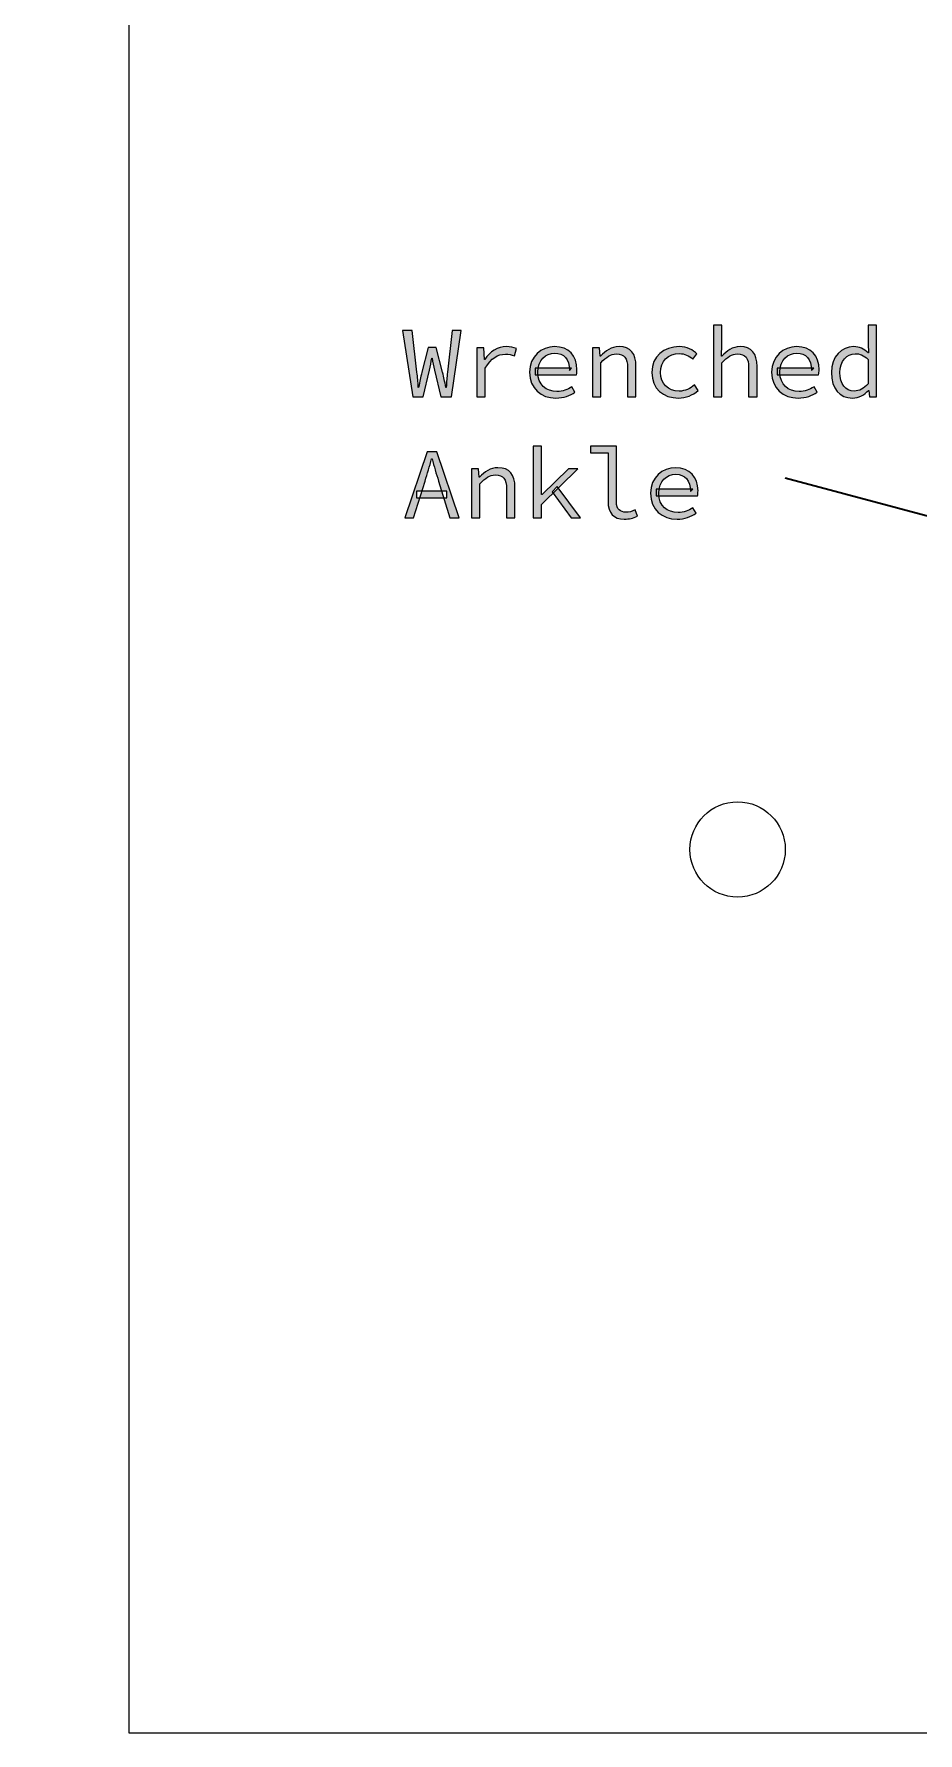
# Model space of a CAD drawing. Header units: millimetres. Extents: x 2 to 376, y -265 to -3.
# Drawn here: x 1.9 to 29.7, y -205.7 to -152.3 of the extents above; entities that cross this region are included whole.
import ezdxf

# ---------------------------------------------------------------- set-up
doc = ezdxf.new("R2010")
doc.units = ezdxf.units.MM
doc.header["$MEASUREMENT"] = 0
doc.layers.add('Layer 1', color=7, linetype='Continuous', lineweight=0)

# ---------------------------------------------------------------- blocks, each defined once
blk = doc.blocks.new('Block_12')
at = {"layer": 'Layer 1', "true_color": 0x00a14b, "transparency": 33554687}
h = blk.add_hatch(color=114, dxfattribs=at)
h.dxf.hatch_style = 2
edge = h.paths.add_edge_path()
edge.add_spline(control_points=[(23.294, -161.417), (23.294, -161.417), (23.557, -161.417), (23.557, -161.417), (23.557, -161.417), (23.557, -162.033), (23.557, -162.033), (23.557, -162.033), (23.542, -162.399), (23.542, -162.399), (23.542, -162.399), (23.551, -162.399), (23.551, -162.399), (23.707, -162.227), (23.888, -162.097), (24.126, -162.097), (24.491, -162.097), (24.659, -162.313), (24.659, -162.719), (24.659, -162.719), (24.659, -163.679), (24.659, -163.679), (24.659, -163.679), (24.396, -163.679), (24.396, -163.679), (24.396, -163.679), (24.396, -162.754), (24.396, -162.754), (24.396, -162.462), (24.294, -162.326), (24.043, -162.326), (23.859, -162.326), (23.735, -162.418), (23.557, -162.602), (23.557, -162.602), (23.557, -163.679), (23.557, -163.679), (23.557, -163.679), (23.294, -163.679), (23.294, -163.679), (23.294, -163.679), (23.294, -161.417), (23.294, -161.417)], knot_values=[0, 0, 0, 0, 1, 1, 1, 2, 2, 2, 3, 3, 3, 4, 4, 4, 5, 5, 5, 6, 6, 6, 7, 7, 7, 8, 8, 8, 9, 9, 9, 10, 10, 10, 11, 11, 11, 12, 12, 12, 13, 13, 13, 14, 14, 14, 14], degree=3, periodic=0)
h = blk.add_hatch(color=114, dxfattribs=at)
h.dxf.hatch_style = 2
edge = h.paths.add_edge_path()
edge.add_spline(control_points=[(28.155, -163.265), (28.155, -163.265), (28.155, -162.497), (28.155, -162.497), (28.015, -162.367), (27.885, -162.319), (27.752, -162.319), (27.485, -162.319), (27.269, -162.554), (27.269, -162.907), (27.269, -163.275), (27.44, -163.494), (27.723, -163.494), (27.875, -163.494), (28.018, -163.418), (28.155, -163.265)], knot_values=[0, 0, 0, 0, 1, 1, 1, 2, 2, 2, 3, 3, 3, 4, 4, 4, 5, 5, 5, 5], degree=3, periodic=0)
edge = h.paths.add_edge_path()
edge.add_spline(control_points=[(26.999, -162.91), (26.999, -162.408), (27.332, -162.097), (27.698, -162.097), (27.882, -162.097), (28.025, -162.17), (28.161, -162.294), (28.161, -162.294), (28.168, -162.294), (28.168, -162.294), (28.168, -162.294), (28.155, -162.011), (28.155, -162.011), (28.155, -162.011), (28.155, -161.417), (28.155, -161.417), (28.155, -161.417), (28.419, -161.417), (28.419, -161.417), (28.419, -161.417), (28.419, -163.679), (28.419, -163.679), (28.419, -163.679), (28.203, -163.679), (28.203, -163.679), (28.203, -163.679), (28.18, -163.475), (28.18, -163.475), (28.18, -163.475), (28.171, -163.475), (28.171, -163.475), (28.044, -163.606), (27.86, -163.716), (27.666, -163.716), (27.266, -163.716), (26.999, -163.424), (26.999, -162.91)], knot_values=[0, 0, 0, 0, 1, 1, 1, 2, 2, 2, 3, 3, 3, 4, 4, 4, 5, 5, 5, 6, 6, 6, 7, 7, 7, 8, 8, 8, 9, 9, 9, 10, 10, 10, 11, 11, 11, 12, 12, 12, 12], degree=3, periodic=0)
h = blk.add_hatch(color=114, dxfattribs=at)
h.dxf.hatch_style = 2
edge = h.paths.add_edge_path()
edge.add_spline(control_points=[(13.505, -161.592), (13.505, -161.592), (13.804, -161.592), (13.804, -161.592), (13.804, -161.592), (13.956, -162.9), (13.956, -162.9), (13.975, -163.075), (13.988, -163.177), (13.998, -163.383), (13.998, -163.383), (14.007, -163.383), (14.007, -163.383), (14.045, -163.177), (14.068, -163.075), (14.109, -162.903), (14.109, -162.903), (14.312, -162.129), (14.312, -162.129), (14.312, -162.129), (14.566, -162.129), (14.566, -162.129), (14.566, -162.129), (14.763, -162.903), (14.763, -162.903), (14.808, -163.075), (14.826, -163.177), (14.865, -163.383), (14.865, -163.383), (14.877, -163.383), (14.877, -163.383), (14.89, -163.177), (14.896, -163.075), (14.916, -162.903), (14.916, -162.903), (15.062, -161.592), (15.062, -161.592), (15.062, -161.592), (15.347, -161.592), (15.347, -161.592), (15.347, -161.592), (15.042, -163.679), (15.042, -163.679), (15.042, -163.679), (14.712, -163.679), (14.712, -163.679), (14.712, -163.679), (14.509, -162.84), (14.509, -162.84), (14.477, -162.713), (14.452, -162.592), (14.433, -162.465), (14.433, -162.465), (14.423, -162.465), (14.423, -162.465), (14.401, -162.592), (14.382, -162.713), (14.35, -162.84), (14.35, -162.84), (14.147, -163.679), (14.147, -163.679), (14.147, -163.679), (13.823, -163.679), (13.823, -163.679), (13.823, -163.679), (13.505, -161.592), (13.505, -161.592)], knot_values=[0, 0, 0, 0, 1, 1, 1, 2, 2, 2, 3, 3, 3, 4, 4, 4, 5, 5, 5, 6, 6, 6, 7, 7, 7, 8, 8, 8, 9, 9, 9, 10, 10, 10, 11, 11, 11, 12, 12, 12, 13, 13, 13, 14, 14, 14, 15, 15, 15, 16, 16, 16, 17, 17, 17, 18, 18, 18, 19, 19, 19, 20, 20, 20, 21, 21, 21, 22, 22, 22, 22], degree=3, periodic=0)
h = blk.add_hatch(color=114, dxfattribs=at)
h.dxf.hatch_style = 2
edge = h.paths.add_edge_path()
edge.add_spline(control_points=[(15.839, -162.135), (15.839, -162.135), (16.058, -162.135), (16.058, -162.135), (16.058, -162.135), (16.084, -162.5), (16.084, -162.5), (16.084, -162.5), (16.09, -162.5), (16.09, -162.5), (16.252, -162.249), (16.493, -162.097), (16.779, -162.097), (16.894, -162.097), (16.989, -162.113), (17.084, -162.16), (17.084, -162.16), (17.024, -162.386), (17.024, -162.386), (16.916, -162.351), (16.859, -162.335), (16.738, -162.335), (16.506, -162.335), (16.287, -162.452), (16.103, -162.777), (16.103, -162.777), (16.103, -163.679), (16.103, -163.679), (16.103, -163.679), (15.839, -163.679), (15.839, -163.679), (15.839, -163.679), (15.839, -162.135), (15.839, -162.135)], knot_values=[0, 0, 0, 0, 1, 1, 1, 2, 2, 2, 3, 3, 3, 4, 4, 4, 5, 5, 5, 6, 6, 6, 7, 7, 7, 8, 8, 8, 9, 9, 9, 10, 10, 10, 11, 11, 11, 11], degree=3, periodic=0)
h = blk.add_hatch(color=114, dxfattribs=at)
h.dxf.hatch_style = 2
edge = h.paths.add_edge_path()
edge.add_spline(control_points=[(17.5, -162.903), (17.5, -162.402), (17.874, -162.097), (18.287, -162.097), (18.732, -162.097), (18.992, -162.386), (18.992, -162.821), (18.992, -162.881), (18.986, -162.939), (18.98, -162.98), (18.98, -162.98), (17.674, -162.98), (17.674, -162.98), (17.674, -162.98), (17.674, -162.777), (17.674, -162.777), (17.674, -162.777), (18.824, -162.777), (18.824, -162.777), (18.824, -162.777), (18.757, -162.85), (18.757, -162.85), (18.757, -162.484), (18.576, -162.303), (18.293, -162.303), (18.008, -162.303), (17.76, -162.519), (17.76, -162.903), (17.76, -163.304), (18.02, -163.507), (18.363, -163.507), (18.548, -163.507), (18.694, -163.45), (18.833, -163.361), (18.833, -163.361), (18.929, -163.532), (18.929, -163.532), (18.776, -163.634), (18.579, -163.716), (18.332, -163.716), (17.868, -163.716), (17.5, -163.418), (17.5, -162.903)], knot_values=[0, 0, 0, 0, 1, 1, 1, 2, 2, 2, 3, 3, 3, 4, 4, 4, 5, 5, 5, 6, 6, 6, 7, 7, 7, 8, 8, 8, 9, 9, 9, 10, 10, 10, 11, 11, 11, 12, 12, 12, 13, 13, 13, 14, 14, 14, 14], degree=3, periodic=0)
h = blk.add_hatch(color=114, dxfattribs=at)
h.dxf.hatch_style = 2
edge = h.paths.add_edge_path()
edge.add_spline(control_points=[(19.484, -162.135), (19.484, -162.135), (19.7, -162.135), (19.7, -162.135), (19.7, -162.135), (19.722, -162.395), (19.722, -162.395), (19.722, -162.395), (19.735, -162.395), (19.735, -162.395), (19.897, -162.227), (20.075, -162.097), (20.316, -162.097), (20.681, -162.097), (20.85, -162.313), (20.85, -162.719), (20.85, -162.719), (20.85, -163.679), (20.85, -163.679), (20.85, -163.679), (20.586, -163.679), (20.586, -163.679), (20.586, -163.679), (20.586, -162.754), (20.586, -162.754), (20.586, -162.462), (20.484, -162.326), (20.233, -162.326), (20.049, -162.326), (19.925, -162.418), (19.747, -162.602), (19.747, -162.602), (19.747, -163.679), (19.747, -163.679), (19.747, -163.679), (19.484, -163.679), (19.484, -163.679), (19.484, -163.679), (19.484, -162.135), (19.484, -162.135)], knot_values=[0, 0, 0, 0, 1, 1, 1, 2, 2, 2, 3, 3, 3, 4, 4, 4, 5, 5, 5, 6, 6, 6, 7, 7, 7, 8, 8, 8, 9, 9, 9, 10, 10, 10, 11, 11, 11, 12, 12, 12, 13, 13, 13, 13], degree=3, periodic=0)
h = blk.add_hatch(color=114, dxfattribs=at)
h.dxf.hatch_style = 2
edge = h.paths.add_edge_path()
edge.add_spline(control_points=[(21.348, -162.91), (21.348, -162.392), (21.741, -162.097), (22.208, -162.097), (22.459, -162.097), (22.643, -162.199), (22.77, -162.322), (22.77, -162.322), (22.64, -162.491), (22.64, -162.491), (22.513, -162.383), (22.38, -162.316), (22.218, -162.316), (21.862, -162.316), (21.617, -162.554), (21.617, -162.91), (21.617, -163.262), (21.859, -163.497), (22.211, -163.497), (22.402, -163.497), (22.561, -163.412), (22.688, -163.304), (22.688, -163.304), (22.805, -163.475), (22.805, -163.475), (22.634, -163.628), (22.421, -163.716), (22.192, -163.716), (21.71, -163.716), (21.348, -163.421), (21.348, -162.91)], knot_values=[0, 0, 0, 0, 1, 1, 1, 2, 2, 2, 3, 3, 3, 4, 4, 4, 5, 5, 5, 6, 6, 6, 7, 7, 7, 8, 8, 8, 9, 9, 9, 10, 10, 10, 10], degree=3, periodic=0)
h = blk.add_hatch(color=114, dxfattribs=at)
h.dxf.hatch_style = 2
edge = h.paths.add_edge_path()
edge.add_spline(control_points=[(25.119, -162.903), (25.119, -162.402), (25.494, -162.097), (25.907, -162.097), (26.352, -162.097), (26.612, -162.386), (26.612, -162.821), (26.612, -162.881), (26.606, -162.939), (26.599, -162.98), (26.599, -162.98), (25.294, -162.98), (25.294, -162.98), (25.294, -162.98), (25.294, -162.777), (25.294, -162.777), (25.294, -162.777), (26.444, -162.777), (26.444, -162.777), (26.444, -162.777), (26.377, -162.85), (26.377, -162.85), (26.377, -162.484), (26.196, -162.303), (25.913, -162.303), (25.628, -162.303), (25.38, -162.519), (25.38, -162.903), (25.38, -163.304), (25.64, -163.507), (25.983, -163.507), (26.167, -163.507), (26.313, -163.45), (26.453, -163.361), (26.453, -163.361), (26.549, -163.532), (26.549, -163.532), (26.396, -163.634), (26.199, -163.716), (25.951, -163.716), (25.488, -163.716), (25.119, -163.418), (25.119, -162.903)], knot_values=[0, 0, 0, 0, 1, 1, 1, 2, 2, 2, 3, 3, 3, 4, 4, 4, 5, 5, 5, 6, 6, 6, 7, 7, 7, 8, 8, 8, 9, 9, 9, 10, 10, 10, 11, 11, 11, 12, 12, 12, 13, 13, 13, 14, 14, 14, 14], degree=3, periodic=0)
h = blk.add_hatch(color=114, dxfattribs=at)
h.dxf.hatch_style = 2
edge = h.paths.add_edge_path()
edge.add_spline(control_points=[(13.944, -166.64), (13.944, -166.64), (14.9, -166.64), (14.9, -166.64), (14.9, -166.64), (14.9, -166.856), (14.9, -166.856), (14.9, -166.856), (13.944, -166.856), (13.944, -166.856), (13.944, -166.856), (13.944, -166.64), (13.944, -166.64)], knot_values=[0, 0, 0, 0, 1, 1, 1, 2, 2, 2, 3, 3, 3, 4, 4, 4, 4], degree=3, periodic=0)
edge = h.paths.add_edge_path()
edge.add_spline(control_points=[(14.274, -165.405), (14.274, -165.405), (14.579, -165.405), (14.579, -165.405), (14.579, -165.405), (15.281, -167.488), (15.281, -167.488), (15.281, -167.488), (14.995, -167.488), (14.995, -167.488), (14.995, -167.488), (14.636, -166.326), (14.636, -166.326), (14.563, -166.094), (14.493, -165.866), (14.43, -165.624), (14.43, -165.624), (14.417, -165.624), (14.417, -165.624), (14.35, -165.866), (14.284, -166.094), (14.211, -166.326), (14.211, -166.326), (13.845, -167.488), (13.845, -167.488), (13.845, -167.488), (13.572, -167.488), (13.572, -167.488), (13.572, -167.488), (14.274, -165.405), (14.274, -165.405)], knot_values=[0, 0, 0, 0, 1, 1, 1, 2, 2, 2, 3, 3, 3, 4, 4, 4, 5, 5, 5, 6, 6, 6, 7, 7, 7, 8, 8, 8, 9, 9, 9, 10, 10, 10, 10], degree=3, periodic=0)
h = blk.add_hatch(color=114, dxfattribs=at)
h.dxf.hatch_style = 2
edge = h.paths.add_edge_path()
edge.add_spline(control_points=[(18.211, -166.669), (18.211, -166.669), (18.37, -166.498), (18.37, -166.498), (18.37, -166.498), (19.106, -167.488), (19.106, -167.488), (19.106, -167.488), (18.814, -167.488), (18.814, -167.488), (18.814, -167.488), (18.211, -166.669), (18.211, -166.669)], knot_values=[0, 0, 0, 0, 1, 1, 1, 2, 2, 2, 3, 3, 3, 4, 4, 4, 4], degree=3, periodic=0)
edge = h.paths.add_edge_path()
edge.add_spline(control_points=[(17.617, -165.227), (17.617, -165.227), (17.881, -165.227), (17.881, -165.227), (17.881, -165.227), (17.881, -166.755), (17.881, -166.755), (17.881, -166.755), (17.893, -166.755), (17.893, -166.755), (17.893, -166.755), (18.722, -165.945), (18.722, -165.945), (18.722, -165.945), (19.024, -165.945), (19.024, -165.945), (19.024, -165.945), (17.881, -167.069), (17.881, -167.069), (17.881, -167.069), (17.881, -167.488), (17.881, -167.488), (17.881, -167.488), (17.617, -167.488), (17.617, -167.488), (17.617, -167.488), (17.617, -165.227), (17.617, -165.227)], knot_values=[0, 0, 0, 0, 1, 1, 1, 2, 2, 2, 3, 3, 3, 4, 4, 4, 5, 5, 5, 6, 6, 6, 7, 7, 7, 8, 8, 8, 9, 9, 9, 9], degree=3, periodic=0)
h = blk.add_hatch(color=114, dxfattribs=at)
h.dxf.hatch_style = 2
edge = h.paths.add_edge_path()
edge.add_spline(control_points=[(19.97, -166.971), (19.97, -166.971), (19.97, -165.44), (19.97, -165.44), (19.97, -165.44), (19.423, -165.44), (19.423, -165.44), (19.423, -165.44), (19.423, -165.227), (19.423, -165.227), (19.423, -165.227), (20.233, -165.227), (20.233, -165.227), (20.233, -165.227), (20.233, -166.99), (20.233, -166.99), (20.233, -167.212), (20.354, -167.307), (20.538, -167.307), (20.627, -167.307), (20.722, -167.285), (20.827, -167.237), (20.827, -167.237), (20.894, -167.434), (20.894, -167.434), (20.751, -167.495), (20.649, -167.526), (20.481, -167.526), (20.151, -167.526), (19.97, -167.336), (19.97, -166.971)], knot_values=[0, 0, 0, 0, 1, 1, 1, 2, 2, 2, 3, 3, 3, 4, 4, 4, 5, 5, 5, 6, 6, 6, 7, 7, 7, 8, 8, 8, 9, 9, 9, 10, 10, 10, 10], degree=3, periodic=0)
h = blk.add_hatch(color=114, dxfattribs=at)
h.dxf.hatch_style = 2
edge = h.paths.add_edge_path()
edge.add_spline(control_points=[(15.674, -165.945), (15.674, -165.945), (15.89, -165.945), (15.89, -165.945), (15.89, -165.945), (15.912, -166.205), (15.912, -166.205), (15.912, -166.205), (15.925, -166.205), (15.925, -166.205), (16.087, -166.037), (16.265, -165.907), (16.506, -165.907), (16.871, -165.907), (17.04, -166.123), (17.04, -166.529), (17.04, -166.529), (17.04, -167.488), (17.04, -167.488), (17.04, -167.488), (16.776, -167.488), (16.776, -167.488), (16.776, -167.488), (16.776, -166.564), (16.776, -166.564), (16.776, -166.272), (16.674, -166.136), (16.423, -166.136), (16.239, -166.136), (16.115, -166.228), (15.938, -166.412), (15.938, -166.412), (15.938, -167.488), (15.938, -167.488), (15.938, -167.488), (15.674, -167.488), (15.674, -167.488), (15.674, -167.488), (15.674, -165.945), (15.674, -165.945)], knot_values=[0, 0, 0, 0, 1, 1, 1, 2, 2, 2, 3, 3, 3, 4, 4, 4, 5, 5, 5, 6, 6, 6, 7, 7, 7, 8, 8, 8, 9, 9, 9, 10, 10, 10, 11, 11, 11, 12, 12, 12, 13, 13, 13, 13], degree=3, periodic=0)
h = blk.add_hatch(color=114, dxfattribs=at)
h.dxf.hatch_style = 2
edge = h.paths.add_edge_path()
edge.add_spline(control_points=[(21.309, -166.713), (21.309, -166.212), (21.684, -165.907), (22.097, -165.907), (22.542, -165.907), (22.802, -166.196), (22.802, -166.631), (22.802, -166.691), (22.796, -166.748), (22.789, -166.79), (22.789, -166.79), (21.484, -166.79), (21.484, -166.79), (21.484, -166.79), (21.484, -166.587), (21.484, -166.587), (21.484, -166.587), (22.634, -166.587), (22.634, -166.587), (22.634, -166.587), (22.567, -166.66), (22.567, -166.66), (22.567, -166.294), (22.386, -166.113), (22.103, -166.113), (21.818, -166.113), (21.57, -166.329), (21.57, -166.713), (21.57, -167.114), (21.83, -167.317), (22.173, -167.317), (22.357, -167.317), (22.504, -167.26), (22.643, -167.171), (22.643, -167.171), (22.739, -167.342), (22.739, -167.342), (22.586, -167.444), (22.389, -167.526), (22.141, -167.526), (21.678, -167.526), (21.309, -167.228), (21.309, -166.713)], knot_values=[0, 0, 0, 0, 1, 1, 1, 2, 2, 2, 3, 3, 3, 4, 4, 4, 5, 5, 5, 6, 6, 6, 7, 7, 7, 8, 8, 8, 9, 9, 9, 10, 10, 10, 11, 11, 11, 12, 12, 12, 13, 13, 13, 14, 14, 14, 14], degree=3, periodic=0)
at = {"layer": 'Layer 1'}
for points, knots in [([(23.294, -161.417), (23.294, -161.417), (23.557, -161.417), (23.557, -161.417), (23.557, -161.417), (23.557, -162.033), (23.557, -162.033), (23.557, -162.033), (23.542, -162.399), (23.542, -162.399), (23.542, -162.399), (23.551, -162.399), (23.551, -162.399), (23.707, -162.227), (23.888, -162.097), (24.126, -162.097), (24.491, -162.097), (24.659, -162.313), (24.659, -162.719), (24.659, -162.719), (24.659, -163.679), (24.659, -163.679), (24.659, -163.679), (24.396, -163.679), (24.396, -163.679), (24.396, -163.679), (24.396, -162.754), (24.396, -162.754), (24.396, -162.462), (24.294, -162.326), (24.043, -162.326), (23.859, -162.326), (23.735, -162.418), (23.557, -162.602), (23.557, -162.602), (23.557, -163.679), (23.557, -163.679), (23.557, -163.679), (23.294, -163.679), (23.294, -163.679), (23.294, -163.679), (23.294, -161.417), (23.294, -161.417)], [0, 0, 0, 0, 1, 1, 1, 2, 2, 2, 3, 3, 3, 4, 4, 4, 5, 5, 5, 6, 6, 6, 7, 7, 7, 8, 8, 8, 9, 9, 9, 10, 10, 10, 11, 11, 11, 12, 12, 12, 13, 13, 13, 14, 14, 14, 14]), ([(26.999, -162.91), (26.999, -162.408), (27.332, -162.097), (27.698, -162.097), (27.882, -162.097), (28.025, -162.17), (28.161, -162.294), (28.161, -162.294), (28.168, -162.294), (28.168, -162.294), (28.168, -162.294), (28.155, -162.011), (28.155, -162.011), (28.155, -162.011), (28.155, -161.417), (28.155, -161.417), (28.155, -161.417), (28.419, -161.417), (28.419, -161.417), (28.419, -161.417), (28.419, -163.679), (28.419, -163.679), (28.419, -163.679), (28.203, -163.679), (28.203, -163.679), (28.203, -163.679), (28.18, -163.475), (28.18, -163.475), (28.18, -163.475), (28.171, -163.475), (28.171, -163.475), (28.044, -163.606), (27.86, -163.716), (27.666, -163.716), (27.266, -163.716), (26.999, -163.424), (26.999, -162.91)], [0, 0, 0, 0, 1, 1, 1, 2, 2, 2, 3, 3, 3, 4, 4, 4, 5, 5, 5, 6, 6, 6, 7, 7, 7, 8, 8, 8, 9, 9, 9, 10, 10, 10, 11, 11, 11, 12, 12, 12, 12]), ([(13.505, -161.592), (13.505, -161.592), (13.804, -161.592), (13.804, -161.592), (13.804, -161.592), (13.956, -162.9), (13.956, -162.9), (13.975, -163.075), (13.988, -163.177), (13.998, -163.383), (13.998, -163.383), (14.007, -163.383), (14.007, -163.383), (14.045, -163.177), (14.068, -163.075), (14.109, -162.903), (14.109, -162.903), (14.312, -162.129), (14.312, -162.129), (14.312, -162.129), (14.566, -162.129), (14.566, -162.129), (14.566, -162.129), (14.763, -162.903), (14.763, -162.903), (14.808, -163.075), (14.826, -163.177), (14.865, -163.383), (14.865, -163.383), (14.877, -163.383), (14.877, -163.383), (14.89, -163.177), (14.896, -163.075), (14.916, -162.903), (14.916, -162.903), (15.062, -161.592), (15.062, -161.592), (15.062, -161.592), (15.347, -161.592), (15.347, -161.592), (15.347, -161.592), (15.042, -163.679), (15.042, -163.679), (15.042, -163.679), (14.712, -163.679), (14.712, -163.679), (14.712, -163.679), (14.509, -162.84), (14.509, -162.84), (14.477, -162.713), (14.452, -162.592), (14.433, -162.465), (14.433, -162.465), (14.423, -162.465), (14.423, -162.465), (14.401, -162.592), (14.382, -162.713), (14.35, -162.84), (14.35, -162.84), (14.147, -163.679), (14.147, -163.679), (14.147, -163.679), (13.823, -163.679), (13.823, -163.679), (13.823, -163.679), (13.505, -161.592), (13.505, -161.592)], [0, 0, 0, 0, 1, 1, 1, 2, 2, 2, 3, 3, 3, 4, 4, 4, 5, 5, 5, 6, 6, 6, 7, 7, 7, 8, 8, 8, 9, 9, 9, 10, 10, 10, 11, 11, 11, 12, 12, 12, 13, 13, 13, 14, 14, 14, 15, 15, 15, 16, 16, 16, 17, 17, 17, 18, 18, 18, 19, 19, 19, 20, 20, 20, 21, 21, 21, 22, 22, 22, 22]), ([(15.839, -162.135), (15.839, -162.135), (16.058, -162.135), (16.058, -162.135), (16.058, -162.135), (16.084, -162.5), (16.084, -162.5), (16.084, -162.5), (16.09, -162.5), (16.09, -162.5), (16.252, -162.249), (16.493, -162.097), (16.779, -162.097), (16.894, -162.097), (16.989, -162.113), (17.084, -162.16), (17.084, -162.16), (17.024, -162.386), (17.024, -162.386), (16.916, -162.351), (16.859, -162.335), (16.738, -162.335), (16.506, -162.335), (16.287, -162.452), (16.103, -162.777), (16.103, -162.777), (16.103, -163.679), (16.103, -163.679), (16.103, -163.679), (15.839, -163.679), (15.839, -163.679), (15.839, -163.679), (15.839, -162.135), (15.839, -162.135)], [0, 0, 0, 0, 1, 1, 1, 2, 2, 2, 3, 3, 3, 4, 4, 4, 5, 5, 5, 6, 6, 6, 7, 7, 7, 8, 8, 8, 9, 9, 9, 10, 10, 10, 11, 11, 11, 11]), ([(17.5, -162.903), (17.5, -162.402), (17.874, -162.097), (18.287, -162.097), (18.732, -162.097), (18.992, -162.386), (18.992, -162.821), (18.992, -162.881), (18.986, -162.939), (18.98, -162.98), (18.98, -162.98), (17.674, -162.98), (17.674, -162.98), (17.674, -162.98), (17.674, -162.777), (17.674, -162.777), (17.674, -162.777), (18.824, -162.777), (18.824, -162.777), (18.824, -162.777), (18.757, -162.85), (18.757, -162.85), (18.757, -162.484), (18.576, -162.303), (18.293, -162.303), (18.008, -162.303), (17.76, -162.519), (17.76, -162.903), (17.76, -163.304), (18.02, -163.507), (18.363, -163.507), (18.548, -163.507), (18.694, -163.45), (18.833, -163.361), (18.833, -163.361), (18.929, -163.532), (18.929, -163.532), (18.776, -163.634), (18.579, -163.716), (18.332, -163.716), (17.868, -163.716), (17.5, -163.418), (17.5, -162.903)], [0, 0, 0, 0, 1, 1, 1, 2, 2, 2, 3, 3, 3, 4, 4, 4, 5, 5, 5, 6, 6, 6, 7, 7, 7, 8, 8, 8, 9, 9, 9, 10, 10, 10, 11, 11, 11, 12, 12, 12, 13, 13, 13, 14, 14, 14, 14]), ([(19.484, -162.135), (19.484, -162.135), (19.7, -162.135), (19.7, -162.135), (19.7, -162.135), (19.722, -162.395), (19.722, -162.395), (19.722, -162.395), (19.735, -162.395), (19.735, -162.395), (19.897, -162.227), (20.075, -162.097), (20.316, -162.097), (20.681, -162.097), (20.85, -162.313), (20.85, -162.719), (20.85, -162.719), (20.85, -163.679), (20.85, -163.679), (20.85, -163.679), (20.586, -163.679), (20.586, -163.679), (20.586, -163.679), (20.586, -162.754), (20.586, -162.754), (20.586, -162.462), (20.484, -162.326), (20.233, -162.326), (20.049, -162.326), (19.925, -162.418), (19.747, -162.602), (19.747, -162.602), (19.747, -163.679), (19.747, -163.679), (19.747, -163.679), (19.484, -163.679), (19.484, -163.679), (19.484, -163.679), (19.484, -162.135), (19.484, -162.135)], [0, 0, 0, 0, 1, 1, 1, 2, 2, 2, 3, 3, 3, 4, 4, 4, 5, 5, 5, 6, 6, 6, 7, 7, 7, 8, 8, 8, 9, 9, 9, 10, 10, 10, 11, 11, 11, 12, 12, 12, 13, 13, 13, 13]), ([(21.348, -162.91), (21.348, -162.392), (21.741, -162.097), (22.208, -162.097), (22.459, -162.097), (22.643, -162.199), (22.77, -162.322), (22.77, -162.322), (22.64, -162.491), (22.64, -162.491), (22.513, -162.383), (22.38, -162.316), (22.218, -162.316), (21.862, -162.316), (21.617, -162.554), (21.617, -162.91), (21.617, -163.262), (21.859, -163.497), (22.211, -163.497), (22.402, -163.497), (22.561, -163.412), (22.688, -163.304), (22.688, -163.304), (22.805, -163.475), (22.805, -163.475), (22.634, -163.628), (22.421, -163.716), (22.192, -163.716), (21.71, -163.716), (21.348, -163.421), (21.348, -162.91)], [0, 0, 0, 0, 1, 1, 1, 2, 2, 2, 3, 3, 3, 4, 4, 4, 5, 5, 5, 6, 6, 6, 7, 7, 7, 8, 8, 8, 9, 9, 9, 10, 10, 10, 10]), ([(25.119, -162.903), (25.119, -162.402), (25.494, -162.097), (25.907, -162.097), (26.352, -162.097), (26.612, -162.386), (26.612, -162.821), (26.612, -162.881), (26.606, -162.939), (26.599, -162.98), (26.599, -162.98), (25.294, -162.98), (25.294, -162.98), (25.294, -162.98), (25.294, -162.777), (25.294, -162.777), (25.294, -162.777), (26.444, -162.777), (26.444, -162.777), (26.444, -162.777), (26.377, -162.85), (26.377, -162.85), (26.377, -162.484), (26.196, -162.303), (25.913, -162.303), (25.628, -162.303), (25.38, -162.519), (25.38, -162.903), (25.38, -163.304), (25.64, -163.507), (25.983, -163.507), (26.167, -163.507), (26.313, -163.45), (26.453, -163.361), (26.453, -163.361), (26.549, -163.532), (26.549, -163.532), (26.396, -163.634), (26.199, -163.716), (25.951, -163.716), (25.488, -163.716), (25.119, -163.418), (25.119, -162.903)], [0, 0, 0, 0, 1, 1, 1, 2, 2, 2, 3, 3, 3, 4, 4, 4, 5, 5, 5, 6, 6, 6, 7, 7, 7, 8, 8, 8, 9, 9, 9, 10, 10, 10, 11, 11, 11, 12, 12, 12, 13, 13, 13, 14, 14, 14, 14]), ([(28.155, -163.265), (28.155, -163.265), (28.155, -162.497), (28.155, -162.497), (28.015, -162.367), (27.885, -162.319), (27.752, -162.319), (27.485, -162.319), (27.269, -162.554), (27.269, -162.907), (27.269, -163.275), (27.44, -163.494), (27.723, -163.494), (27.875, -163.494), (28.018, -163.418), (28.155, -163.265)], [0, 0, 0, 0, 1, 1, 1, 2, 2, 2, 3, 3, 3, 4, 4, 4, 5, 5, 5, 5]), ([(14.274, -165.405), (14.274, -165.405), (14.579, -165.405), (14.579, -165.405), (14.579, -165.405), (15.281, -167.488), (15.281, -167.488), (15.281, -167.488), (14.995, -167.488), (14.995, -167.488), (14.995, -167.488), (14.636, -166.326), (14.636, -166.326), (14.563, -166.094), (14.493, -165.866), (14.43, -165.624), (14.43, -165.624), (14.417, -165.624), (14.417, -165.624), (14.35, -165.866), (14.284, -166.094), (14.211, -166.326), (14.211, -166.326), (13.845, -167.488), (13.845, -167.488), (13.845, -167.488), (13.572, -167.488), (13.572, -167.488), (13.572, -167.488), (14.274, -165.405), (14.274, -165.405)], [0, 0, 0, 0, 1, 1, 1, 2, 2, 2, 3, 3, 3, 4, 4, 4, 5, 5, 5, 6, 6, 6, 7, 7, 7, 8, 8, 8, 9, 9, 9, 10, 10, 10, 10]), ([(17.617, -165.227), (17.617, -165.227), (17.881, -165.227), (17.881, -165.227), (17.881, -165.227), (17.881, -166.755), (17.881, -166.755), (17.881, -166.755), (17.893, -166.755), (17.893, -166.755), (17.893, -166.755), (18.722, -165.945), (18.722, -165.945), (18.722, -165.945), (19.024, -165.945), (19.024, -165.945), (19.024, -165.945), (17.881, -167.069), (17.881, -167.069), (17.881, -167.069), (17.881, -167.488), (17.881, -167.488), (17.881, -167.488), (17.617, -167.488), (17.617, -167.488), (17.617, -167.488), (17.617, -165.227), (17.617, -165.227)], [0, 0, 0, 0, 1, 1, 1, 2, 2, 2, 3, 3, 3, 4, 4, 4, 5, 5, 5, 6, 6, 6, 7, 7, 7, 8, 8, 8, 9, 9, 9, 9]), ([(19.97, -166.971), (19.97, -166.971), (19.97, -165.44), (19.97, -165.44), (19.97, -165.44), (19.423, -165.44), (19.423, -165.44), (19.423, -165.44), (19.423, -165.227), (19.423, -165.227), (19.423, -165.227), (20.233, -165.227), (20.233, -165.227), (20.233, -165.227), (20.233, -166.99), (20.233, -166.99), (20.233, -167.212), (20.354, -167.307), (20.538, -167.307), (20.627, -167.307), (20.722, -167.285), (20.827, -167.237), (20.827, -167.237), (20.894, -167.434), (20.894, -167.434), (20.751, -167.495), (20.649, -167.526), (20.481, -167.526), (20.151, -167.526), (19.97, -167.336), (19.97, -166.971)], [0, 0, 0, 0, 1, 1, 1, 2, 2, 2, 3, 3, 3, 4, 4, 4, 5, 5, 5, 6, 6, 6, 7, 7, 7, 8, 8, 8, 9, 9, 9, 10, 10, 10, 10]), ([(15.674, -165.945), (15.674, -165.945), (15.89, -165.945), (15.89, -165.945), (15.89, -165.945), (15.912, -166.205), (15.912, -166.205), (15.912, -166.205), (15.925, -166.205), (15.925, -166.205), (16.087, -166.037), (16.265, -165.907), (16.506, -165.907), (16.871, -165.907), (17.04, -166.123), (17.04, -166.529), (17.04, -166.529), (17.04, -167.488), (17.04, -167.488), (17.04, -167.488), (16.776, -167.488), (16.776, -167.488), (16.776, -167.488), (16.776, -166.564), (16.776, -166.564), (16.776, -166.272), (16.674, -166.136), (16.423, -166.136), (16.239, -166.136), (16.115, -166.228), (15.938, -166.412), (15.938, -166.412), (15.938, -167.488), (15.938, -167.488), (15.938, -167.488), (15.674, -167.488), (15.674, -167.488), (15.674, -167.488), (15.674, -165.945), (15.674, -165.945)], [0, 0, 0, 0, 1, 1, 1, 2, 2, 2, 3, 3, 3, 4, 4, 4, 5, 5, 5, 6, 6, 6, 7, 7, 7, 8, 8, 8, 9, 9, 9, 10, 10, 10, 11, 11, 11, 12, 12, 12, 13, 13, 13, 13]), ([(21.309, -166.713), (21.309, -166.212), (21.684, -165.907), (22.097, -165.907), (22.542, -165.907), (22.802, -166.196), (22.802, -166.631), (22.802, -166.691), (22.796, -166.748), (22.789, -166.79), (22.789, -166.79), (21.484, -166.79), (21.484, -166.79), (21.484, -166.79), (21.484, -166.587), (21.484, -166.587), (21.484, -166.587), (22.634, -166.587), (22.634, -166.587), (22.634, -166.587), (22.567, -166.66), (22.567, -166.66), (22.567, -166.294), (22.386, -166.113), (22.103, -166.113), (21.818, -166.113), (21.57, -166.329), (21.57, -166.713), (21.57, -167.114), (21.83, -167.317), (22.173, -167.317), (22.357, -167.317), (22.504, -167.26), (22.643, -167.171), (22.643, -167.171), (22.739, -167.342), (22.739, -167.342), (22.586, -167.444), (22.389, -167.526), (22.141, -167.526), (21.678, -167.526), (21.309, -167.228), (21.309, -166.713)], [0, 0, 0, 0, 1, 1, 1, 2, 2, 2, 3, 3, 3, 4, 4, 4, 5, 5, 5, 6, 6, 6, 7, 7, 7, 8, 8, 8, 9, 9, 9, 10, 10, 10, 11, 11, 11, 12, 12, 12, 13, 13, 13, 14, 14, 14, 14]), ([(13.944, -166.64), (13.944, -166.64), (14.9, -166.64), (14.9, -166.64), (14.9, -166.64), (14.9, -166.856), (14.9, -166.856), (14.9, -166.856), (13.944, -166.856), (13.944, -166.856), (13.944, -166.856), (13.944, -166.64), (13.944, -166.64)], [0, 0, 0, 0, 1, 1, 1, 2, 2, 2, 3, 3, 3, 4, 4, 4, 4]), ([(18.211, -166.669), (18.211, -166.669), (18.37, -166.498), (18.37, -166.498), (18.37, -166.498), (19.106, -167.488), (19.106, -167.488), (19.106, -167.488), (18.814, -167.488), (18.814, -167.488), (18.814, -167.488), (18.211, -166.669), (18.211, -166.669)], [0, 0, 0, 0, 1, 1, 1, 2, 2, 2, 3, 3, 3, 4, 4, 4, 4])]:
    blk.add_open_spline(points, degree=3, knots=knots, dxfattribs=at)
blk = doc.blocks.new('Block_5')
at = {"layer": 'Layer 1', "color": 114, "lineweight": 35, "true_color": 0x00a14b}
blk.add_line((38.903, -169.788), (25.548, -166.24), dxfattribs=at)
at = {"layer": 'Layer 1'}
blk.add_blockref('Block_12', (0, 0), dxfattribs=at)
blk = doc.blocks.new('Block_20')
at = {"layer": 'Layer 1', "color": 240, "lineweight": 0, "true_color": 0xed1c24}
blk.add_circle((24.048, -177.919), 1.5, dxfattribs=at)
blk = doc.blocks.new('Block_19')
at = {"layer": 'Layer 1'}
blk.add_blockref('Block_20', (0, 0), dxfattribs=at)

msp = doc.modelspace()

# ---------------------------------------------------------------- linework, layer by layer
at = {"layer": 'Layer 1', "color": 240, "lineweight": 0, "true_color": 0xed1c24}
msp.add_lwpolyline([(4.902, -2.721), (124.902, -2.721), (124.902, -3.342), (127.902, -3.342), (127.902, -6.342), (124.902, -6.342), (124.902, -205.721), (4.902, -205.721), (4.902, -6.342), (1.902, -6.342), (1.902, -3.342), (4.902, -3.342)], close=True, dxfattribs=at)

# ---------------------------------------------------------------- block references
at = {"layer": 'Layer 1'}
for name in ['Block_5', 'Block_19']:
    msp.add_blockref(name, (0, 0), dxfattribs=at)

doc.saveas('drawing.dxf')
